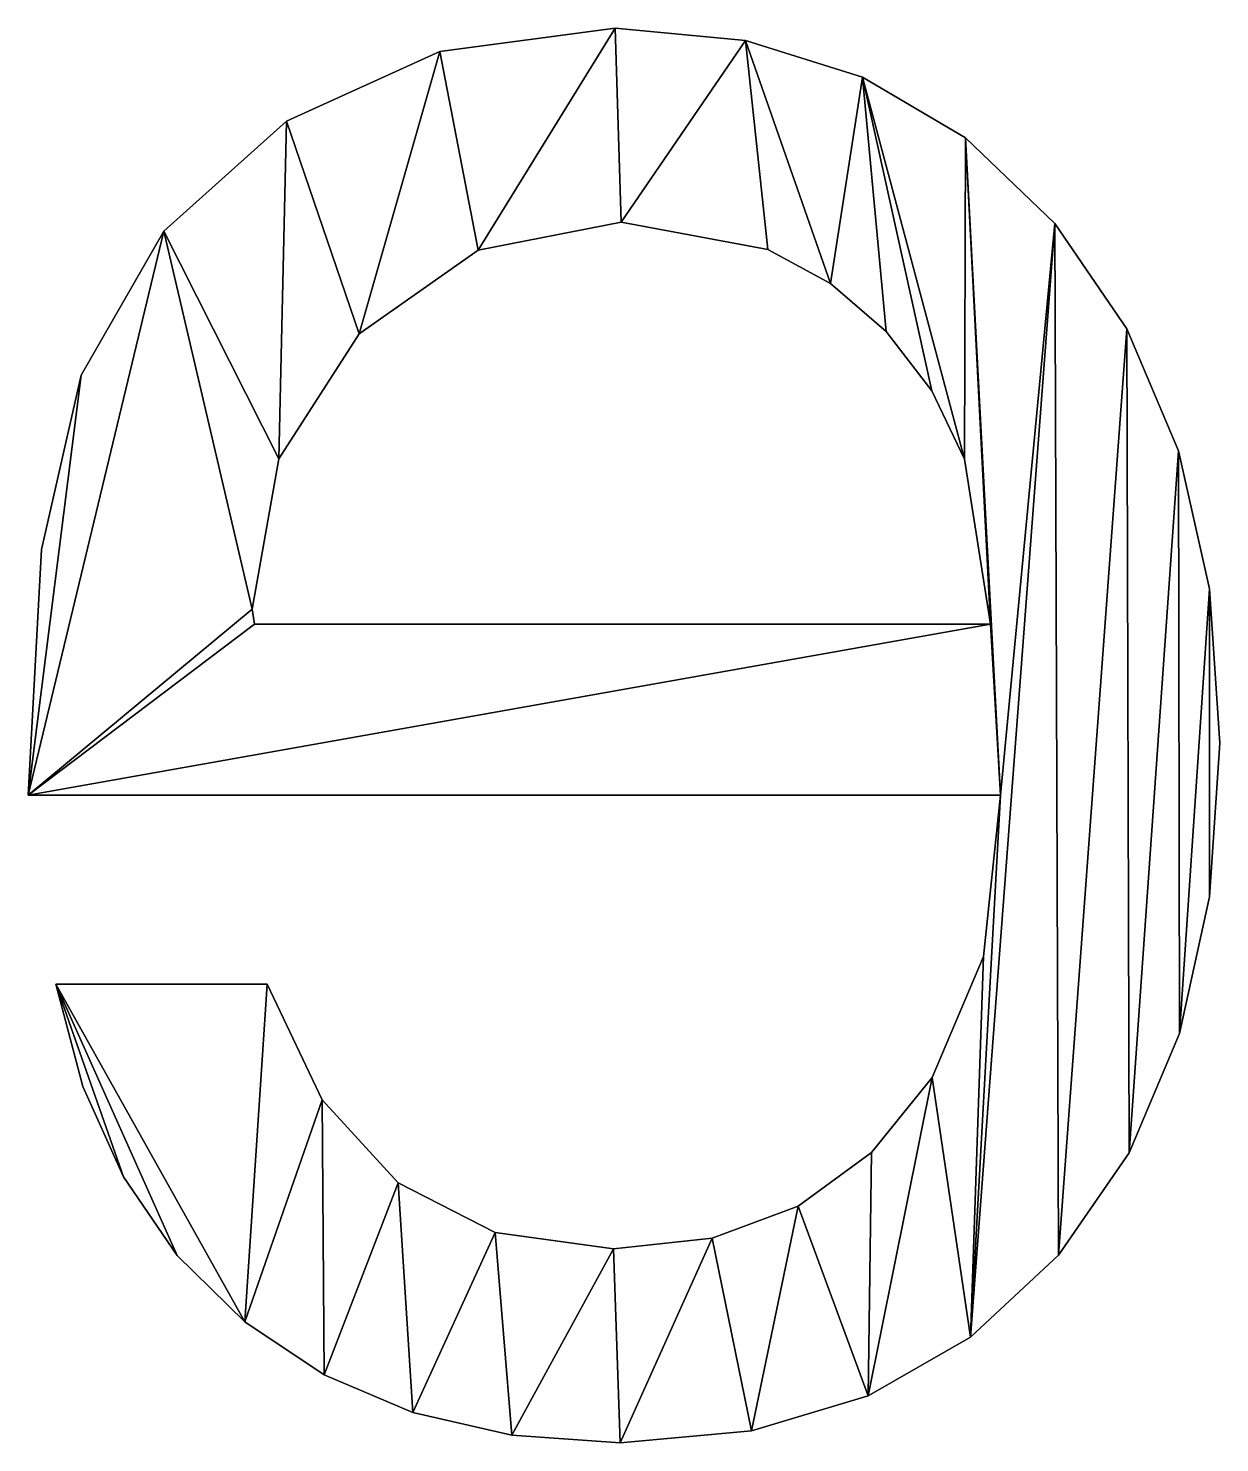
# Model space of a CAD drawing. Header units: metres. Extents: x -935 to 1842, y -1273 to 224.
# Drawn here: x 317.253 to 320.211, y 36.334 to 39.847 of the extents above; entities that cross this region are included whole.
import ezdxf

# ---------------------------------------------------------------- set-up
doc = ezdxf.new("R2010")
doc.units = ezdxf.units.M

msp = doc.modelspace()

# ---------------------------------------------------------------- meshes
at = {"layer": 'middle'}
mesh = msp.add_polyface(dxfattribs=at)
corners = [(319.5792, 39.5746), (319.6667, 37.9423), (319.801, 39.3626), (319.6417, 38.3666), (319.5769, 38.7764), (319.3234, 39.726), (319.4959, 38.9468), (319.3825, 39.0941), (319.2442, 39.2129), (319.0336, 39.8168), (319.0885, 39.2978), (318.725, 39.3657), (318.7097, 39.8471), (318.3694, 39.2962), (318.2744, 39.7893), (318.0739, 39.0878), (317.8937, 39.616), (317.8747, 38.778), (317.5896, 39.3428), (317.8083, 38.4041), (317.2527, 37.9423), (317.8145, 38.3666), (317.384, 38.9853), (317.2856, 38.5528), (320.185, 38.4547), (320.1856, 37.6897), (320.2106, 38.0716), (320.1105, 37.3503), (320.1082, 38.7976), (319.9855, 37.0536), (319.9802, 39.1002), (319.8104, 36.7994), (319.5923, 36.5956), (319.6243, 37.5415), (319.4971, 37.241), (319.3382, 36.4501), (319.3465, 37.0547), (319.1644, 36.9216), (319.0482, 36.3628), (318.9509, 36.8418), (318.7222, 36.3337), (318.706, 36.8151), (318.4529, 36.3524), (318.4121, 36.8562), (318.2078, 36.4088), (318.1707, 36.9795), (317.987, 36.5026), (317.9819, 37.185), (317.7904, 36.6341), (317.8458, 37.4727), (317.3214, 37.4727), (317.6227, 36.7991), (317.4887, 36.9939), (317.3882, 37.2184)]
mesh.append_faces([[corners[k] for k in face] for face in [(20, 22, 23), (24, 25, 26), (52, 50, 53)]], dxfattribs={"vtx0": -1})
mesh.append_faces([[corners[k] for k in face] for face in [(0, 1, 2), (3, 0, 4), (4, 5, 6), (6, 5, 7), (7, 5, 8), (8, 9, 10), (10, 9, 11), (11, 12, 13), (13, 14, 15), (15, 16, 17), (17, 18, 19), (25, 24, 27), (27, 28, 29), (29, 30, 31), (31, 2, 32), (32, 34, 35), (35, 37, 38), (38, 39, 40), (40, 41, 42), (42, 43, 44), (44, 45, 46), (46, 47, 48), (48, 50, 51), (51, 50, 52)]], dxfattribs={"vtx0": -1, "vtx1": -1})
mesh.append_faces([[corners[k] for k in face] for face in [(1, 0, 3), (20, 19, 18), (32, 2, 1)]], dxfattribs={"vtx0": -1, "vtx1": -1, "vtx2": -1})
mesh.append_faces([[corners[k] for k in face] for face in [(4, 0, 5), (8, 5, 9), (11, 9, 12), (13, 12, 14), (15, 14, 16), (17, 16, 18), (3, 20, 1), (20, 3, 21), (20, 21, 19), (20, 18, 22), (27, 24, 28), (29, 28, 30), (31, 30, 2), (32, 1, 33), (32, 33, 34), (35, 34, 36), (35, 36, 37), (38, 37, 39), (40, 39, 41), (42, 41, 43), (44, 43, 45), (46, 45, 47), (48, 47, 49), (48, 49, 50)]], dxfattribs={"vtx0": -1, "vtx2": -1})
mesh = msp.add_polyface(dxfattribs=at)
corners = [(317.2527, 37.9423, 0.2), (319.6417, 38.3666, 0.2), (319.6667, 37.9423, 0.2), (317.8145, 38.3666, 0.2), (317.8083, 38.4041, 0.2), (317.5896, 39.3428, 0.2), (317.384, 38.9853, 0.2), (317.2856, 38.5528, 0.2), (319.5792, 39.5746, 0.2), (319.801, 39.3626, 0.2), (319.5769, 38.7764, 0.2), (319.3234, 39.726, 0.2), (319.4959, 38.9468, 0.2), (319.3825, 39.0941, 0.2), (319.2442, 39.2129, 0.2), (319.0336, 39.8168, 0.2), (319.0885, 39.2978, 0.2), (318.725, 39.3657, 0.2), (318.7097, 39.8471, 0.2), (318.3694, 39.2962, 0.2), (318.2744, 39.7893, 0.2), (318.0739, 39.0878, 0.2), (317.8937, 39.616, 0.2), (317.8747, 38.778, 0.2), (320.1856, 37.6897, 0.2), (320.185, 38.4547, 0.2), (320.2106, 38.0716, 0.2), (320.1105, 37.3503, 0.2), (320.1082, 38.7976, 0.2), (319.9855, 37.0536, 0.2), (319.9802, 39.1002, 0.2), (319.8104, 36.7994, 0.2), (319.5923, 36.5956, 0.2), (319.6243, 37.5415, 0.2), (319.4971, 37.241, 0.2), (319.3382, 36.4501, 0.2), (319.3465, 37.0547, 0.2), (319.1644, 36.9216, 0.2), (319.0482, 36.3628, 0.2), (318.9509, 36.8418, 0.2), (318.7222, 36.3337, 0.2), (318.706, 36.8151, 0.2), (318.4529, 36.3524, 0.2), (318.4121, 36.8562, 0.2), (318.2078, 36.4088, 0.2), (318.1707, 36.9795, 0.2), (317.987, 36.5026, 0.2), (317.9819, 37.185, 0.2), (317.7904, 36.6341, 0.2), (317.8458, 37.4727, 0.2), (317.3214, 37.4727, 0.2), (317.6227, 36.7991, 0.2), (317.4887, 36.9939, 0.2), (317.3882, 37.2184, 0.2)]
mesh.append_faces([[corners[k] for k in face] for face in [(6, 0, 7), (24, 25, 26), (50, 52, 53)]], dxfattribs={"vtx0": -1})
mesh.append_faces([[corners[k] for k in face] for face in [(0, 1, 2), (1, 0, 3), (3, 0, 4), (5, 0, 6), (8, 10, 11), (11, 14, 15), (15, 17, 18), (18, 19, 20), (20, 21, 22), (22, 23, 5), (25, 27, 28), (28, 29, 30), (30, 31, 9), (2, 32, 33), (33, 32, 34), (34, 35, 36), (36, 35, 37), (37, 38, 39), (39, 40, 41), (41, 42, 43), (43, 44, 45), (45, 46, 47), (47, 48, 49), (49, 48, 50)]], dxfattribs={"vtx0": -1, "vtx1": -1})
mesh.append_faces([[corners[k] for k in face] for face in [(4, 0, 5), (8, 2, 1), (9, 32, 2)]], dxfattribs={"vtx0": -1, "vtx1": -1, "vtx2": -1})
mesh.append_faces([[corners[k] for k in face] for face in [(2, 8, 9), (8, 1, 10), (11, 10, 12), (11, 12, 13), (11, 13, 14), (15, 14, 16), (15, 16, 17), (18, 17, 19), (20, 19, 21), (22, 21, 23), (5, 23, 4), (25, 24, 27), (28, 27, 29), (30, 29, 31), (9, 31, 32), (34, 32, 35), (37, 35, 38), (39, 38, 40), (41, 40, 42), (43, 42, 44), (45, 44, 46), (47, 46, 48), (50, 48, 51), (50, 51, 52)]], dxfattribs={"vtx0": -1, "vtx2": -1})
mesh = msp.add_polyface(dxfattribs=at)
corners = [(318.7097, 39.8471, 0.2), (318.2744, 39.7893), (318.7097, 39.8471), (318.2744, 39.7893, 0.2)]
mesh.append_faces([[corners[k] for k in face] for face in [(0, 1, 2), (1, 0, 3)]], dxfattribs={"vtx0": -1})
mesh = msp.add_polyface(dxfattribs=at)
corners = [(319.0336, 39.8168, 0.2), (318.7097, 39.8471), (319.0336, 39.8168), (318.7097, 39.8471, 0.2)]
mesh.append_faces([[corners[k] for k in face] for face in [(0, 1, 2), (1, 0, 3)]], dxfattribs={"vtx0": -1})
mesh = msp.add_polyface(dxfattribs=at)
corners = [(319.3234, 39.726, 0.2), (319.0336, 39.8168), (319.3234, 39.726), (319.0336, 39.8168, 0.2)]
mesh.append_faces([[corners[k] for k in face] for face in [(0, 1, 2), (1, 0, 3)]], dxfattribs={"vtx0": -1})
mesh = msp.add_polyface(dxfattribs=at)
corners = [(318.2744, 39.7893, 0.2), (317.8937, 39.616), (318.2744, 39.7893), (317.8937, 39.616, 0.2)]
mesh.append_faces([[corners[k] for k in face] for face in [(0, 1, 2), (1, 0, 3)]], dxfattribs={"vtx0": -1})
mesh = msp.add_polyface(dxfattribs=at)
corners = [(319.5792, 39.5746, 0.2), (319.3234, 39.726), (319.5792, 39.5746), (319.3234, 39.726, 0.2)]
mesh.append_faces([[corners[k] for k in face] for face in [(0, 1, 2), (1, 0, 3)]], dxfattribs={"vtx0": -1})
mesh = msp.add_polyface(dxfattribs=at)
corners = [(317.8937, 39.616, 0.2), (317.5896, 39.3428), (317.8937, 39.616), (317.5896, 39.3428, 0.2)]
mesh.append_faces([[corners[k] for k in face] for face in [(0, 1, 2), (1, 0, 3)]], dxfattribs={"vtx0": -1})
mesh = msp.add_polyface(dxfattribs=at)
corners = [(319.801, 39.3626, 0.2), (319.5792, 39.5746), (319.801, 39.3626), (319.5792, 39.5746, 0.2)]
mesh.append_faces([[corners[k] for k in face] for face in [(0, 1, 2), (1, 0, 3)]], dxfattribs={"vtx0": -1})
mesh = msp.add_polyface(dxfattribs=at)
corners = [(318.3694, 39.2962, 0.2), (318.725, 39.3657), (318.3694, 39.2962), (318.725, 39.3657, 0.2)]
mesh.append_faces([[corners[k] for k in face] for face in [(0, 1, 2), (1, 0, 3)]], dxfattribs={"vtx0": -1})
mesh = msp.add_polyface(dxfattribs=at)
corners = [(318.725, 39.3657, 0.2), (319.0885, 39.2978), (318.725, 39.3657), (319.0885, 39.2978, 0.2)]
mesh.append_faces([[corners[k] for k in face] for face in [(0, 1, 2), (1, 0, 3)]], dxfattribs={"vtx0": -1})
mesh = msp.add_polyface(dxfattribs=at)
corners = [(319.801, 39.3626, 0.2), (319.9802, 39.1002), (319.9802, 39.1002, 0.2), (319.801, 39.3626)]
mesh.append_faces([[corners[k] for k in face] for face in [(0, 1, 2), (1, 0, 3)]], dxfattribs={"vtx0": -1})
mesh = msp.add_polyface(dxfattribs=at)
corners = [(317.5896, 39.3428), (317.384, 38.9853, 0.2), (317.384, 38.9853), (317.5896, 39.3428, 0.2)]
mesh.append_faces([[corners[k] for k in face] for face in [(0, 1, 2), (1, 0, 3)]], dxfattribs={"vtx0": -1})
mesh = msp.add_polyface(dxfattribs=at)
corners = [(318.0739, 39.0878, 0.2), (318.3694, 39.2962), (318.0739, 39.0878), (318.3694, 39.2962, 0.2)]
mesh.append_faces([[corners[k] for k in face] for face in [(0, 1, 2), (1, 0, 3)]], dxfattribs={"vtx0": -1})
mesh = msp.add_polyface(dxfattribs=at)
corners = [(319.0885, 39.2978, 0.2), (319.2442, 39.2129), (319.0885, 39.2978), (319.2442, 39.2129, 0.2)]
mesh.append_faces([[corners[k] for k in face] for face in [(0, 1, 2), (1, 0, 3)]], dxfattribs={"vtx0": -1})
mesh = msp.add_polyface(dxfattribs=at)
corners = [(319.2442, 39.2129, 0.2), (319.3825, 39.0941), (319.2442, 39.2129), (319.3825, 39.0941, 0.2)]
mesh.append_faces([[corners[k] for k in face] for face in [(0, 1, 2), (1, 0, 3)]], dxfattribs={"vtx0": -1})
mesh = msp.add_polyface(dxfattribs=at)
corners = [(318.0739, 39.0878, 0.2), (317.8747, 38.778), (317.8747, 38.778, 0.2), (318.0739, 39.0878)]
mesh.append_faces([[corners[k] for k in face] for face in [(0, 1, 2), (1, 0, 3)]], dxfattribs={"vtx0": -1})
mesh = msp.add_polyface(dxfattribs=at)
corners = [(319.3825, 39.0941), (319.4959, 38.9468, 0.2), (319.4959, 38.9468), (319.3825, 39.0941, 0.2)]
mesh.append_faces([[corners[k] for k in face] for face in [(0, 1, 2), (1, 0, 3)]], dxfattribs={"vtx0": -1})
mesh = msp.add_polyface(dxfattribs=at)
corners = [(319.9802, 39.1002, 0.2), (320.1082, 38.7976), (320.1082, 38.7976, 0.2), (319.9802, 39.1002)]
mesh.append_faces([[corners[k] for k in face] for face in [(0, 1, 2), (1, 0, 3)]], dxfattribs={"vtx0": -1})
mesh = msp.add_polyface(dxfattribs=at)
corners = [(317.384, 38.9853), (317.2856, 38.5528, 0.2), (317.2856, 38.5528), (317.384, 38.9853, 0.2)]
mesh.append_faces([[corners[k] for k in face] for face in [(0, 1, 2), (1, 0, 3)]], dxfattribs={"vtx0": -1})
mesh = msp.add_polyface(dxfattribs=at)
corners = [(319.4959, 38.9468), (319.5769, 38.7764, 0.2), (319.5769, 38.7764), (319.4959, 38.9468, 0.2)]
mesh.append_faces([[corners[k] for k in face] for face in [(0, 1, 2), (1, 0, 3)]], dxfattribs={"vtx0": -1})
mesh = msp.add_polyface(dxfattribs=at)
corners = [(320.1082, 38.7976, 0.2), (320.185, 38.4547), (320.185, 38.4547, 0.2), (320.1082, 38.7976)]
mesh.append_faces([[corners[k] for k in face] for face in [(0, 1, 2), (1, 0, 3)]], dxfattribs={"vtx0": -1})
mesh = msp.add_polyface(dxfattribs=at)
corners = [(317.8747, 38.778, 0.2), (317.8083, 38.4041), (317.8083, 38.4041, 0.2), (317.8747, 38.778)]
mesh.append_faces([[corners[k] for k in face] for face in [(0, 1, 2), (1, 0, 3)]], dxfattribs={"vtx0": -1})
mesh = msp.add_polyface(dxfattribs=at)
corners = [(319.5769, 38.7764), (319.6417, 38.3666, 0.2), (319.6417, 38.3666), (319.5769, 38.7764, 0.2)]
mesh.append_faces([[corners[k] for k in face] for face in [(0, 1, 2), (1, 0, 3)]], dxfattribs={"vtx0": -1})
mesh = msp.add_polyface(dxfattribs=at)
corners = [(317.2856, 38.5528), (317.2527, 37.9423, 0.2), (317.2527, 37.9423), (317.2856, 38.5528, 0.2)]
mesh.append_faces([[corners[k] for k in face] for face in [(0, 1, 2), (1, 0, 3)]], dxfattribs={"vtx0": -1})
mesh = msp.add_polyface(dxfattribs=at)
corners = [(320.185, 38.4547, 0.2), (320.2106, 38.0716), (320.2106, 38.0716, 0.2), (320.185, 38.4547)]
mesh.append_faces([[corners[k] for k in face] for face in [(0, 1, 2), (1, 0, 3)]], dxfattribs={"vtx0": -1})
mesh = msp.add_polyface(dxfattribs=at)
corners = [(317.8083, 38.4041, 0.2), (317.8145, 38.3666), (317.8145, 38.3666, 0.2), (317.8083, 38.4041)]
mesh.append_faces([[corners[k] for k in face] for face in [(0, 1, 2), (1, 0, 3)]], dxfattribs={"vtx0": -1})
mesh = msp.add_polyface(dxfattribs=at)
corners = [(319.6417, 38.3666, 0.2), (317.8145, 38.3666), (319.6417, 38.3666), (317.8145, 38.3666, 0.2)]
mesh.append_faces([[corners[k] for k in face] for face in [(0, 1, 2), (1, 0, 3)]], dxfattribs={"vtx0": -1})
mesh = msp.add_polyface(dxfattribs=at)
corners = [(320.2106, 38.0716, 0.2), (320.1856, 37.6897), (320.1856, 37.6897, 0.2), (320.2106, 38.0716)]
mesh.append_faces([[corners[k] for k in face] for face in [(0, 1, 2), (1, 0, 3)]], dxfattribs={"vtx0": -1})
mesh = msp.add_polyface(dxfattribs=at)
corners = [(317.2527, 37.9423, 0.2), (319.6667, 37.9423), (317.2527, 37.9423), (319.6667, 37.9423, 0.2)]
mesh.append_faces([[corners[k] for k in face] for face in [(0, 1, 2), (1, 0, 3)]], dxfattribs={"vtx0": -1})
mesh = msp.add_polyface(dxfattribs=at)
corners = [(319.6667, 37.9423), (319.6243, 37.5415, 0.2), (319.6243, 37.5415), (319.6667, 37.9423, 0.2)]
mesh.append_faces([[corners[k] for k in face] for face in [(0, 1, 2), (1, 0, 3)]], dxfattribs={"vtx0": -1})
mesh = msp.add_polyface(dxfattribs=at)
corners = [(320.1856, 37.6897, 0.2), (320.1105, 37.3503), (320.1105, 37.3503, 0.2), (320.1856, 37.6897)]
mesh.append_faces([[corners[k] for k in face] for face in [(0, 1, 2), (1, 0, 3)]], dxfattribs={"vtx0": -1})
mesh = msp.add_polyface(dxfattribs=at)
corners = [(319.6243, 37.5415), (319.4971, 37.241, 0.2), (319.4971, 37.241), (319.6243, 37.5415, 0.2)]
mesh.append_faces([[corners[k] for k in face] for face in [(0, 1, 2), (1, 0, 3)]], dxfattribs={"vtx0": -1})
mesh = msp.add_polyface(dxfattribs=at)
corners = [(317.8458, 37.4727, 0.2), (317.3214, 37.4727), (317.8458, 37.4727), (317.3214, 37.4727, 0.2)]
mesh.append_faces([[corners[k] for k in face] for face in [(0, 1, 2), (1, 0, 3)]], dxfattribs={"vtx0": -1})
mesh = msp.add_polyface(dxfattribs=at)
corners = [(317.3214, 37.4727), (317.3882, 37.2184, 0.2), (317.3882, 37.2184), (317.3214, 37.4727, 0.2)]
mesh.append_faces([[corners[k] for k in face] for face in [(0, 1, 2), (1, 0, 3)]], dxfattribs={"vtx0": -1})
mesh = msp.add_polyface(dxfattribs=at)
corners = [(317.8458, 37.4727, 0.2), (317.9819, 37.185), (317.9819, 37.185, 0.2), (317.8458, 37.4727)]
mesh.append_faces([[corners[k] for k in face] for face in [(0, 1, 2), (1, 0, 3)]], dxfattribs={"vtx0": -1})
mesh = msp.add_polyface(dxfattribs=at)
corners = [(320.1105, 37.3503, 0.2), (319.9855, 37.0536), (319.9855, 37.0536, 0.2), (320.1105, 37.3503)]
mesh.append_faces([[corners[k] for k in face] for face in [(0, 1, 2), (1, 0, 3)]], dxfattribs={"vtx0": -1})
mesh = msp.add_polyface(dxfattribs=at)
corners = [(317.3882, 37.2184), (317.4887, 36.9939, 0.2), (317.4887, 36.9939), (317.3882, 37.2184, 0.2)]
mesh.append_faces([[corners[k] for k in face] for face in [(0, 1, 2), (1, 0, 3)]], dxfattribs={"vtx0": -1})
mesh = msp.add_polyface(dxfattribs=at)
corners = [(319.4971, 37.241), (319.3465, 37.0547, 0.2), (319.3465, 37.0547), (319.4971, 37.241, 0.2)]
mesh.append_faces([[corners[k] for k in face] for face in [(0, 1, 2), (1, 0, 3)]], dxfattribs={"vtx0": -1})
mesh = msp.add_polyface(dxfattribs=at)
corners = [(317.9819, 37.185, 0.2), (318.1707, 36.9795), (318.1707, 36.9795, 0.2), (317.9819, 37.185)]
mesh.append_faces([[corners[k] for k in face] for face in [(0, 1, 2), (1, 0, 3)]], dxfattribs={"vtx0": -1})
mesh = msp.add_polyface(dxfattribs=at)
corners = [(319.3465, 37.0547, 0.2), (319.1644, 36.9216), (319.3465, 37.0547), (319.1644, 36.9216, 0.2)]
mesh.append_faces([[corners[k] for k in face] for face in [(0, 1, 2), (1, 0, 3)]], dxfattribs={"vtx0": -1})
mesh = msp.add_polyface(dxfattribs=at)
corners = [(319.9855, 37.0536, 0.2), (319.8104, 36.7994), (319.8104, 36.7994, 0.2), (319.9855, 37.0536)]
mesh.append_faces([[corners[k] for k in face] for face in [(0, 1, 2), (1, 0, 3)]], dxfattribs={"vtx0": -1})
mesh = msp.add_polyface(dxfattribs=at)
corners = [(317.4887, 36.9939), (317.6227, 36.7991, 0.2), (317.6227, 36.7991), (317.4887, 36.9939, 0.2)]
mesh.append_faces([[corners[k] for k in face] for face in [(0, 1, 2), (1, 0, 3)]], dxfattribs={"vtx0": -1})
mesh = msp.add_polyface(dxfattribs=at)
corners = [(318.4121, 36.8562, 0.2), (318.1707, 36.9795), (318.4121, 36.8562), (318.1707, 36.9795, 0.2)]
mesh.append_faces([[corners[k] for k in face] for face in [(0, 1, 2), (1, 0, 3)]], dxfattribs={"vtx0": -1})
mesh = msp.add_polyface(dxfattribs=at)
corners = [(319.1644, 36.9216, 0.2), (318.9509, 36.8418), (319.1644, 36.9216), (318.9509, 36.8418, 0.2)]
mesh.append_faces([[corners[k] for k in face] for face in [(0, 1, 2), (1, 0, 3)]], dxfattribs={"vtx0": -1})
mesh = msp.add_polyface(dxfattribs=at)
corners = [(318.706, 36.8151, 0.2), (318.4121, 36.8562), (318.706, 36.8151), (318.4121, 36.8562, 0.2)]
mesh.append_faces([[corners[k] for k in face] for face in [(0, 1, 2), (1, 0, 3)]], dxfattribs={"vtx0": -1})
mesh = msp.add_polyface(dxfattribs=at)
corners = [(318.9509, 36.8418, 0.2), (318.706, 36.8151), (318.9509, 36.8418), (318.706, 36.8151, 0.2)]
mesh.append_faces([[corners[k] for k in face] for face in [(0, 1, 2), (1, 0, 3)]], dxfattribs={"vtx0": -1})
mesh = msp.add_polyface(dxfattribs=at)
corners = [(317.6227, 36.7991, 0.2), (317.7904, 36.6341), (317.6227, 36.7991), (317.7904, 36.6341, 0.2)]
mesh.append_faces([[corners[k] for k in face] for face in [(0, 1, 2), (1, 0, 3)]], dxfattribs={"vtx0": -1})
mesh = msp.add_polyface(dxfattribs=at)
corners = [(319.5923, 36.5956, 0.2), (319.8104, 36.7994), (319.5923, 36.5956), (319.8104, 36.7994, 0.2)]
mesh.append_faces([[corners[k] for k in face] for face in [(0, 1, 2), (1, 0, 3)]], dxfattribs={"vtx0": -1})
mesh = msp.add_polyface(dxfattribs=at)
corners = [(317.7904, 36.6341, 0.2), (317.987, 36.5026), (317.7904, 36.6341), (317.987, 36.5026, 0.2)]
mesh.append_faces([[corners[k] for k in face] for face in [(0, 1, 2), (1, 0, 3)]], dxfattribs={"vtx0": -1})
mesh = msp.add_polyface(dxfattribs=at)
corners = [(319.3382, 36.4501, 0.2), (319.5923, 36.5956), (319.3382, 36.4501), (319.5923, 36.5956, 0.2)]
mesh.append_faces([[corners[k] for k in face] for face in [(0, 1, 2), (1, 0, 3)]], dxfattribs={"vtx0": -1})
mesh = msp.add_polyface(dxfattribs=at)
corners = [(317.987, 36.5026, 0.2), (318.2078, 36.4088), (317.987, 36.5026), (318.2078, 36.4088, 0.2)]
mesh.append_faces([[corners[k] for k in face] for face in [(0, 1, 2), (1, 0, 3)]], dxfattribs={"vtx0": -1})
mesh = msp.add_polyface(dxfattribs=at)
corners = [(319.0482, 36.3628, 0.2), (319.3382, 36.4501), (319.0482, 36.3628), (319.3382, 36.4501, 0.2)]
mesh.append_faces([[corners[k] for k in face] for face in [(0, 1, 2), (1, 0, 3)]], dxfattribs={"vtx0": -1})
mesh = msp.add_polyface(dxfattribs=at)
corners = [(318.2078, 36.4088, 0.2), (318.4529, 36.3524), (318.2078, 36.4088), (318.4529, 36.3524, 0.2)]
mesh.append_faces([[corners[k] for k in face] for face in [(0, 1, 2), (1, 0, 3)]], dxfattribs={"vtx0": -1})
mesh = msp.add_polyface(dxfattribs=at)
corners = [(318.4529, 36.3524, 0.2), (318.7222, 36.3337), (318.4529, 36.3524), (318.7222, 36.3337, 0.2)]
mesh.append_faces([[corners[k] for k in face] for face in [(0, 1, 2), (1, 0, 3)]], dxfattribs={"vtx0": -1})
mesh = msp.add_polyface(dxfattribs=at)
corners = [(318.7222, 36.3337, 0.2), (319.0482, 36.3628), (318.7222, 36.3337), (319.0482, 36.3628, 0.2)]
mesh.append_faces([[corners[k] for k in face] for face in [(0, 1, 2), (1, 0, 3)]], dxfattribs={"vtx0": -1})

doc.saveas('drawing.dxf')
